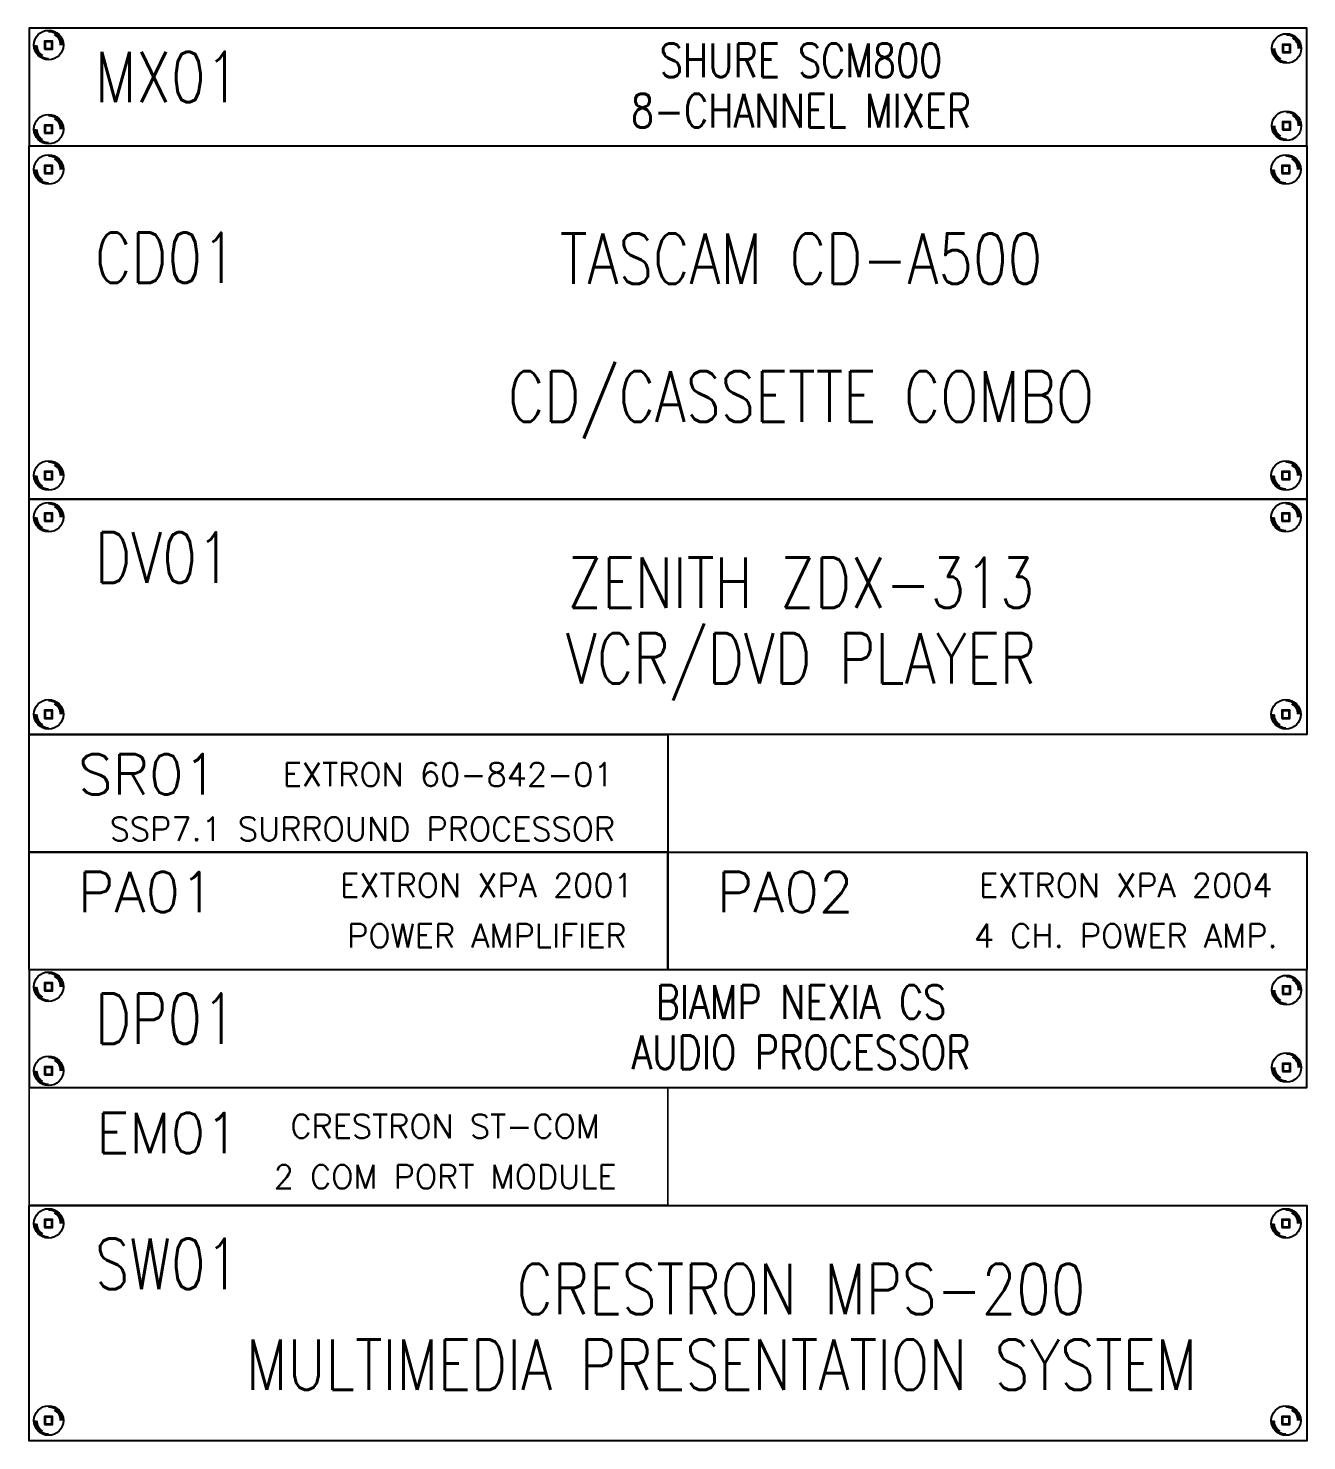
# Model space of a CAD drawing. Header units: inches. Extents: x -284 to 763, y -243 to 242.
# Drawn here: x 26.09 to 45.1, y 109.3 to 130.3 of the extents above; entities that cross this region are included whole.
import ezdxf
from ezdxf.enums import TextEntityAlignment as Align

# ---------------------------------------------------------------- set-up
doc = ezdxf.new("R2010")
doc.units = ezdxf.units.IN
doc.header["$MEASUREMENT"] = 0
doc.layers.add('DEVICES', color=7, linetype='Continuous')
doc.styles.add('ROMANS', font='romans.shx', dxfattribs={"width": 0.8})

# ---------------------------------------------------------------- blocks, each defined once
blk = doc.blocks.new('SCREW-SQR')
for points in [[(-0.06, -0.06), (0.06, -0.06), (0.06, 0.06), (-0.06, 0.06)], [(-0.05, -0.05), (0.05, -0.05), (0.05, 0.05), (-0.05, 0.05)]]:
    blk.add_lwpolyline(points, close=True)
blk.add_circle((0, 0), 0.219)
for radius, start, end in [(0.199, 180, 270), (0.179, 180, 240), (0.199, 0, 90), (0.179, 0, 60)]:
    blk.add_arc((0, 0), radius, start, end)
blk = doc.blocks.new('2 RU')
blk.add_lwpolyline([(0, 3.5), (19, 3.5), (19, 0), (0, 0), (0, 3.5)], close=True)
for p in [(0.291, 3.231), (18.691, 3.231), (0.291, 0.3), (18.691, 0.3)]:
    blk.add_blockref('SCREW-SQR', p)
at = {"color": 1, "style": 'ROMANS', "width": 0.8}
blk.add_attdef('DEVICE', text='', height=0.75, dxfattribs=at).set_placement((0.979, 3.006), align=Align.TOP_LEFT)
at = {"color": 7, "style": 'ROMANS', "width": 0.8}
for tag, p in [('MODEL', (11.479, 1.881)), ('DESC', (11.479, 0.756))]:
    blk.add_attdef(tag, text='', height=0.75, dxfattribs=at).set_placement(p, align=Align.CENTER)
blk = doc.blocks.new('HALF-SPCAE')
at = {"color": 0, "linetype": 'Continuous', "const_width": 0.025}
blk.add_lwpolyline([(9.5, 0), (9.5, 1.75), (0, 1.75), (0, 0), (9.5, 0)], dxfattribs=at)
at = {"color": 1, "style": 'ROMANS'}
blk.add_attdef('DEVICE', text='', height=0.6, dxfattribs=at).set_placement((1, 1.375), align=Align.TOP_LEFT)
at = {"color": 7, "style": 'ROMANS'}
for tag, p in [('MODEL', (7.081, 1)), ('DESC', (7.081, 0.25))]:
    blk.add_attdef(tag, text='', height=0.35, dxfattribs=at).set_placement(p, align=Align.CENTER)
blk = doc.blocks.new('1 RU')
blk.add_lwpolyline([(0, 0), (19, 0), (19, 1.75), (0, 1.75), (0, 0)], close=True)
for p in [(0.291, 1.5), (18.7, 1.45), (0.291, 0.25), (18.7, 0.3)]:
    blk.add_blockref('SCREW-SQR', p)
at = {"color": 7, "style": 'ROMANS', "width": 0.8}
for tag, p in [('MODEL', (11.479, 1.025)), ('DESC', (11.479, 0.275))]:
    blk.add_attdef(tag, text='', height=0.5, dxfattribs=at).set_placement(p, align=Align.CENTER)
at = {"color": 1, "style": 'ROMANS', "width": 0.8}
blk.add_attdef('DEVICE', text='', height=0.75, dxfattribs=at).set_placement((0.979, 1.4), align=Align.TOP_LEFT)
blk = doc.blocks.new('1RU-HALF SPACE')
for p, q in [((0, 1.75), (9.5, 1.75)), ((0, 0), (0, 1.75)), ((0, 1.75), (0, 1.75)), ((9.5, 1.75), (9.5, 0)), ((9.5, 0), (0, 0))]:
    blk.add_line(p, q)
at = {"color": 1, "style": 'ROMANS'}
blk.add_attdef('DEVICE', text='', height=0.6, dxfattribs=at).set_placement((0.729, 1.458), align=Align.TOP_LEFT)
at = {"color": 7, "style": 'ROMANS'}
for tag, p in [('MODEL', (6.809, 1.083)), ('DESC', (6.809, 0.333))]:
    blk.add_attdef(tag, text='', height=0.35, dxfattribs=at).set_placement(p, align=Align.CENTER)
blk = doc.blocks.new('3 RU')
blk.add_lwpolyline([(0, 5.25), (19, 5.25), (19, 0), (0, 0), (0, 5.25)], close=True)
for p in [(0.291, 4.9), (18.691, 4.9), (0.291, 0.35), (18.691, 0.35)]:
    blk.add_blockref('SCREW-SQR', p)
at = {"color": 1, "style": 'ROMANS', "width": 0.8}
blk.add_attdef('DEVICE', text='', height=0.75, dxfattribs=at).set_placement((0.979, 3.963), align=Align.TOP_LEFT)
at = {"color": 7, "style": 'ROMANS', "width": 0.8}
for tag, p in [('MODEL', (11.479, 3.2)), ('DESC', (11.479, 1.15))]:
    blk.add_attdef(tag, text='', height=0.75, dxfattribs=at).set_placement(p, align=Align.CENTER)

msp = doc.modelspace()

# ---------------------------------------------------------------- block references
for name, p, values in [('1 RU', (26.102, 128.55), {'DEVICE': 'MX01', 'MODEL': 'SHURE SCM800', 'DESC': '8-CHANNEL MIXER'}), ('2 RU', (26.102, 119.8), {'DEVICE': 'DV01', 'MODEL': 'ZENITH ZDX-313', 'DESC': 'VCR/DVD PLAYER'}), ('1RU-HALF SPACE', (26.102, 116.3), {'DEVICE': 'PA01', 'MODEL': 'EXTRON XPA 2001', 'DESC': 'POWER AMPLIFIER'}), ('1RU-HALF SPACE', (35.602, 116.3), {'DEVICE': 'PA02', 'MODEL': 'EXTRON XPA 2004', 'DESC': '4 CH. POWER AMP.'}), ('1 RU', (26.102, 114.55), {'DEVICE': 'DP01', 'MODEL': 'BIAMP NEXIA CS', 'DESC': 'AUDIO PROCESSOR'})]:
    msp.add_blockref(name, p).add_auto_attribs(values)
ref = msp.add_blockref('1RU-HALF SPACE', (26.102, 118.05))
ref.add_attrib('DEVICE', 'SR01', dxfattribs={"color": 1, "height": 0.6, "style": 'ROMANS'}).set_placement((26.831, 119.508), align=Align.TOP_LEFT)
ref.add_attrib('MODEL', 'EXTRON 60-842-01', dxfattribs={"color": 7, "height": 0.35, "style": 'ROMANS'}).set_placement((32.335, 119.031), align=Align.CENTER)
ref.add_attrib('DESC', 'SSP7.1 SURROUND PROCESSOR', dxfattribs={"color": 7, "height": 0.35, "style": 'ROMANS'}).set_placement((31.06, 118.221), align=Align.CENTER)
ref = msp.add_blockref('HALF-SPCAE', (26.102, 112.8))
ref.add_attrib('DEVICE', 'EM01', dxfattribs={"color": 1, "height": 0.6, "style": 'ROMANS'}).set_placement((27.102, 114.175), align=Align.TOP_LEFT)
ref.add_attrib('MODEL', 'CRESTRON ST-COM', dxfattribs={"color": 7, "height": 0.35, "style": 'ROMANS'}).set_placement((32.29, 113.8), align=Align.CENTER)
ref.add_attrib('DESC', '2 COM PORT MODULE', dxfattribs={"color": 7, "height": 0.35, "style": 'ROMANS'}).set_placement((32.29, 113.05), align=Align.CENTER)
ref = msp.add_blockref('2 RU', (26.102, 109.3))
ref.add_attrib('DEVICE', 'SW01', dxfattribs={"color": 1, "height": 0.75, "style": 'ROMANS', "width": 0.8}).set_placement((27.081, 112.306), align=Align.TOP_LEFT)
ref.add_attrib('MODEL', 'CRESTRON MPS-200', dxfattribs={"color": 7, "height": 0.75, "style": 'ROMANS', "width": 0.8}).set_placement((37.581, 111.181), align=Align.CENTER)
ref.add_attrib('DESC', 'MULTIMEDIA PRESENTATION SYSTEM', dxfattribs={"color": 7, "height": 0.75, "style": 'ROMANS', "width": 0.8}).set_placement((36.4, 110.056), align=Align.CENTER)
at = {"layer": 'DEVICES'}
msp.add_blockref('3 RU', (26.102, 123.3), dxfattribs=at).add_auto_attribs({'DEVICE': 'CD01', 'MODEL': 'TASCAM CD-A500', 'DESC': 'CD/CASSETTE COMBO'})

doc.saveas('drawing.dxf')
